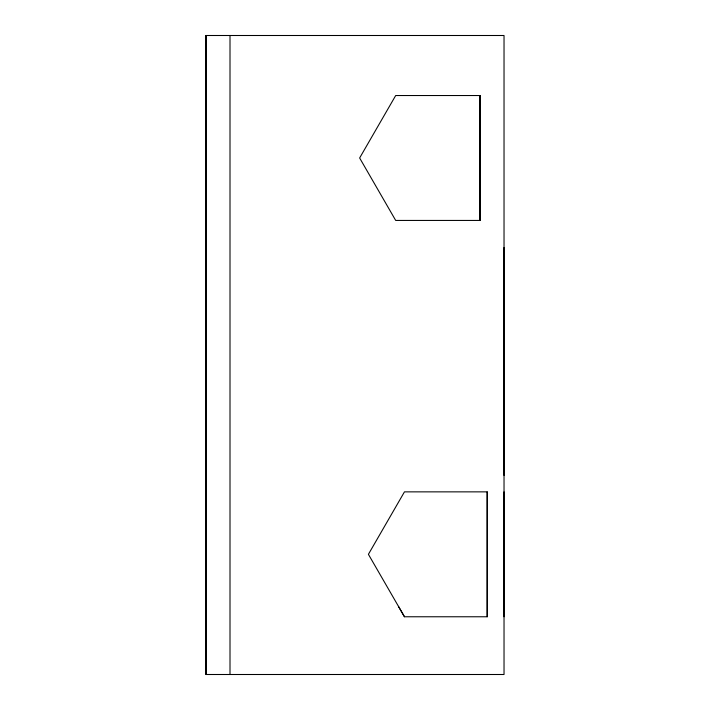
<?xml version="1.0" encoding="UTF-8"?>
<svg xmlns="http://www.w3.org/2000/svg" width="710" height="710" viewBox="0 0 710 710"><rect width="100%" height="100%" fill="white"/><g stroke="black" fill="none" stroke-linecap="round" stroke-linejoin="round"><path stroke-width="1.06" d="M205.98 186.233L205.989 177.225L205.998 207.994M205.998 505.733L205.989 496.725L205.989 532.775L205.98 523.767M487.202 616.768L487.202 491.861L404.46 491.861L368.41 554.315L404.469 616.768L487.202 616.768L487.202 491.861M205.971 35.5L504.029 35.5L504.029 674.5L205.971 674.5L205.971 35.5L206.006 674.5M480.484 95.53L395.692 95.53L359.642 157.984L395.692 220.437L480.475 220.437M398.452 606.358L404.46 616.768M205.989 177.225L205.998 179.639M205.989 496.725L205.998 497.337M504.029 247.488L504.029 475.443M504.029 491.861L504.029 616.768M230.005 35.5L230.005 674.5M205.989 204.267L205.989 213.275L205.98 204.267M479.987 95.53L479.987 220.437L479.987 95.53"/></g></svg>
